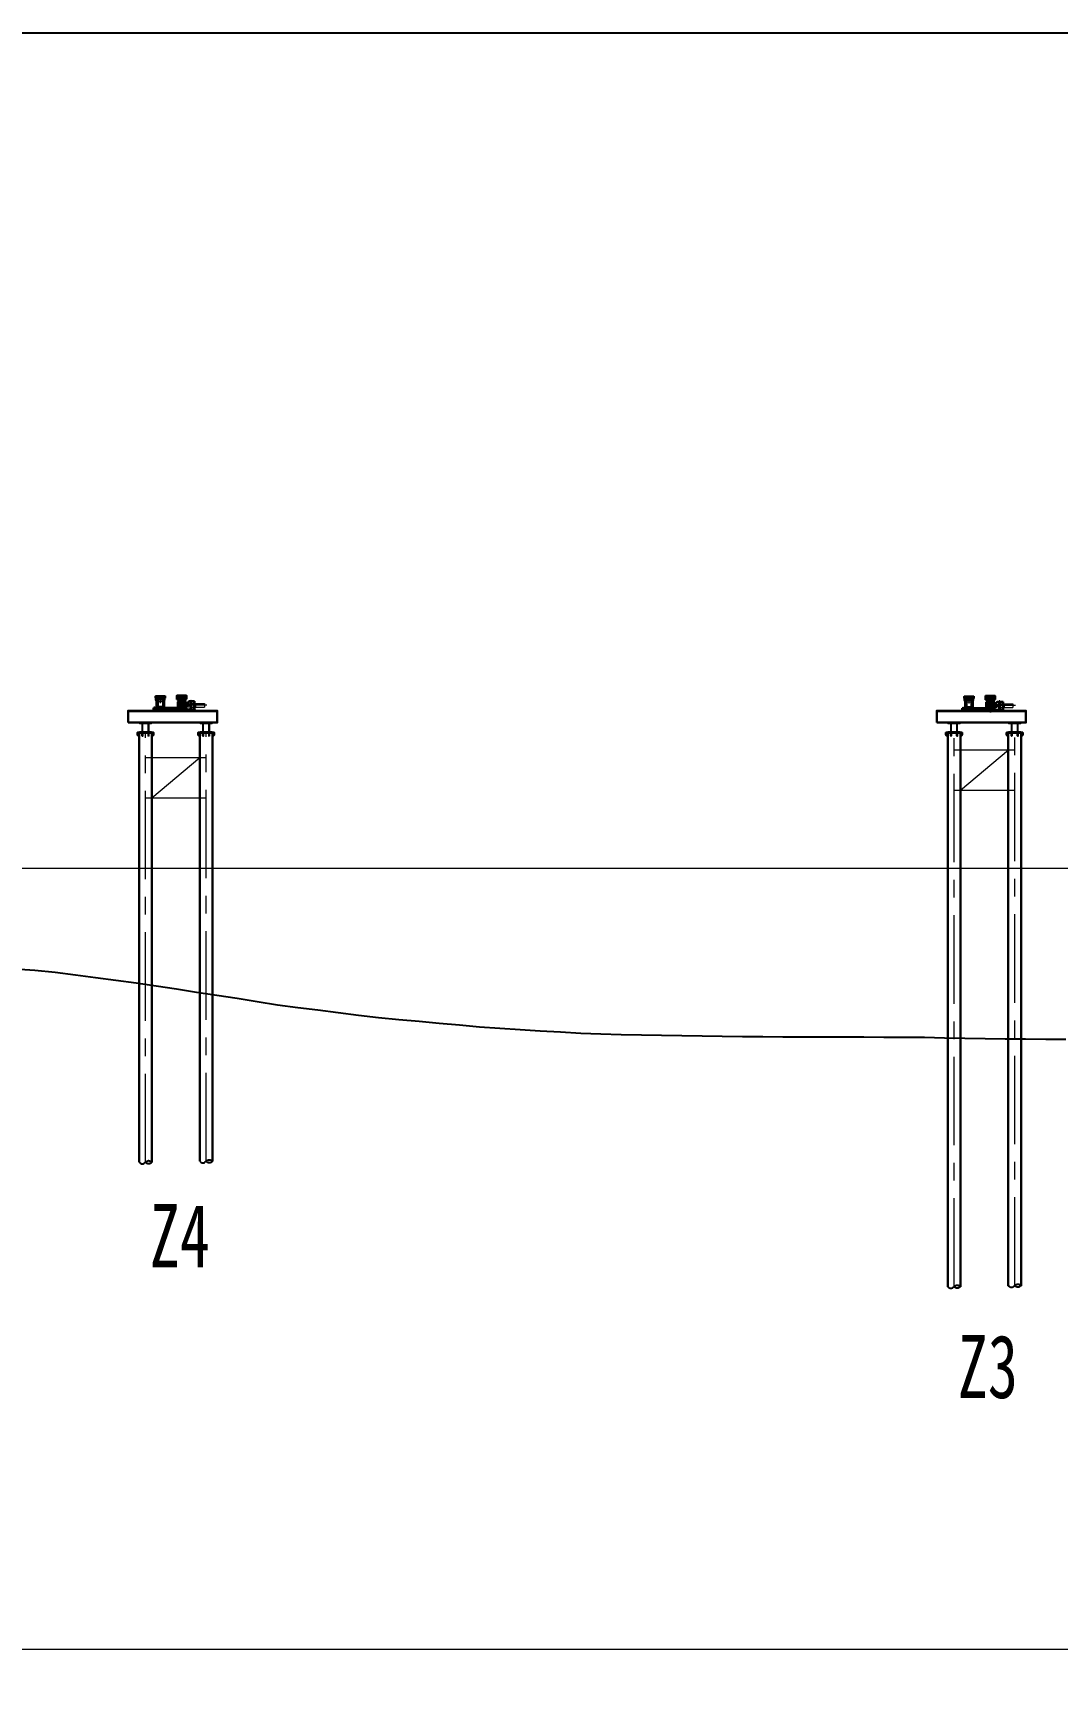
# Model space of a CAD drawing. Extents: x 1767995 to 4174245, y 542814 to 862564.
# Drawn here: x 2401826 to 2452484, y 780996 to 862564 of the extents above; entities that cross this region are included whole.
import ezdxf
from ezdxf.lldxf.tags import DXFTag

# ---------------------------------------------------------------- set-up
doc = ezdxf.new("R2010")
doc.units = 0
doc.header["$LTSCALE"] = 3500
for name, pattern in [('ACAD_ISO02W100', [15, 12, -3]), ('CENTER', [2, 1.25, -0.25, 0.25, -0.25]), ('CENTER8', [6.35, 3.96875, -0.79375, 0.79375, -0.79375]), ('CENTERX2', [101.6, 63.5, -12.7, 12.7, -12.7]), ('DASHED', [0.75, 0.5, -0.25]), ('LINEL4', [12.5, 7.5, -2, 1, -2])]:
    doc.linetypes.add(name, pattern=pattern)
doc.layers.get('Defpoints').update_dxf_attribs({"color": 8})
for name, color, linetype, lineweight in [('0 尺寸线', 4, 'Continuous', 18), ('1 BZ 标注', 2, 'Continuous', 13), ('1粗实线', 1, 'Continuous', 30), ('3中心线', 6, 'CENTER', 18), ('5文本', 7, 'Continuous', 15), ('AM_0', 7, 'Continuous', 50), ('中心线', 2, 'CENTER', 15), ('尺寸标注', 3, 'Continuous', 18), ('标注', 3, 'Continuous', 18)]:
    doc.layers.add(name, color=color, linetype=linetype, lineweight=lineweight)
for name, color, linetype in [('M_Prof', 2, 'Continuous'), ('卡特粗实线', 7, 'Continuous'), ('纵_地面线', 30, 'Continuous')]:
    doc.layers.add(name, color=color, linetype=linetype)
doc.styles.add('图内文字', font='仿宋_GB2312.TTF', dxfattribs={"width": 0.7})
tags = doc.linetypes.add('DASHDOT0', pattern=[1, 0.4, -0.3, 0, -0.3]).pattern_tags.tags
tags[10:11] = [DXFTag(74, 4), DXFTag(75, 0), DXFTag(340, '0'), DXFTag(46, 0.0), DXFTag(50, 0.0), DXFTag(44, 0.0), DXFTag(45, 0.0)]
tags[8:9] = [DXFTag(74, 4), DXFTag(75, 0), DXFTag(340, '0'), DXFTag(46, 0.0), DXFTag(50, 0.0), DXFTag(44, 0.0), DXFTag(45, 0.0)]
tags[6:7] = [DXFTag(74, 4), DXFTag(75, 0), DXFTag(340, '0'), DXFTag(46, 0.0), DXFTag(50, 0.0), DXFTag(44, 0.0), DXFTag(45, 0.0)]
tags[4:5] = [DXFTag(74, 4), DXFTag(75, 0), DXFTag(340, '0'), DXFTag(46, 0.0), DXFTag(50, 0.0), DXFTag(44, 0.0), DXFTag(45, 0.0)]

# ---------------------------------------------------------------- blocks, each defined once
blk = doc.blocks.new('SW_CENTERMARKSYMBOL_15')
at = {"color": 0, "linetype": 'Continuous', "lineweight": 0}
for p, q in [((-1, 0), (-1.21374, 0)), ((0, 0), (-0.5, 0)), ((0, 1), (0, 1.21374)), ((0, 0), (0, 0.5)), ((0, 0), (0, -0.5)), ((0, 0), (0.5, 0)), ((1, 0), (1.21374, 0)), ((0, -1), (0, -1.21374))]:
    blk.add_line(p, q, dxfattribs=at)
blk = doc.blocks.new('1234569')
at = {"layer": '尺寸标注', "color": 7, "linetype": 'CENTER8'}
for p, q in [((-196111, -679551), (-196090, -679551)), ((-196100, -679562), (-196100, -679541)), ((-196100, -679595), (-196100, -679566))]:
    blk.add_line(p, q, dxfattribs=at)
at = {"layer": '尺寸标注', "color": 7}
for points in [[(-196106, -679565), (-196106, -679565, 0.414214), (-196108, -679567), (-196108, -679575)], [(-196093, -679575), (-196093, -679567, 0.414214), (-196095, -679565), (-196095, -679565)]]:
    blk.add_lwpolyline(points, format="xyb", dxfattribs=at)
blk.add_lwpolyline([(-196095, -679575), (-196095, -679600), (-196100, -679603), (-196105, -679600), (-196105, -679575)], dxfattribs=at)
for radius in [15, 10.4]:
    blk.add_circle((-196100, -679551), radius, dxfattribs=at)
blk = doc.blocks.new('456')
at = {"layer": '尺寸标注', "color": 1, "linetype": 'DASHDOT0'}
for p, q in [((-216147, -678337), (-216154, -678337)), ((-216150, -678340), (-216150, -678333))]:
    blk.add_line(p, q, dxfattribs=at)
at = {"layer": '尺寸标注', "color": 1}
blk.add_circle((-216150, -678337), 3.5, dxfattribs=at)
blk = doc.blocks.new('321321')
at = {"layer": '尺寸标注', "color": 1, "linetype": 'DASHDOT0'}
for p, q in [((-216211, -682364), (-216218, -682364)), ((-216214, -682367), (-216214, -682360)), ((-215991, -682364), (-215998, -682364)), ((-215994, -682367), (-215994, -682360)), ((-215771, -682364), (-215778, -682364)), ((-215774, -682367), (-215774, -682360)), ((-215551, -682364), (-215558, -682364)), ((-215554, -682367), (-215554, -682360)), ((-215331, -682364), (-215338, -682364)), ((-215334, -682367), (-215334, -682360))]:
    blk.add_line(p, q, dxfattribs=at)
at = {"layer": '尺寸标注', "color": 1}
for points in [[(-216212, -682367), (-216210, -682364), (-216212, -682360), (-216216, -682361), (-216218, -682364), (-216216, -682367)], [(-215992, -682367), (-215990, -682364), (-215992, -682360), (-215996, -682361), (-215998, -682364), (-215996, -682367)], [(-215772, -682367), (-215770, -682364), (-215772, -682360), (-215776, -682361), (-215778, -682364), (-215776, -682367)], [(-215552, -682367), (-215550, -682364), (-215552, -682360), (-215556, -682361), (-215558, -682364), (-215556, -682367)], [(-215332, -682367), (-215330, -682364), (-215332, -682360), (-215336, -682361), (-215338, -682364), (-215336, -682367)]]:
    blk.add_lwpolyline(points, close=True, dxfattribs=at)
at = {"layer": '尺寸标注', "color": 4}
for centre, radius in [((-216214, -682364), 6), ((-216214, -682364), 5), ((-215994, -682364), 6), ((-215774, -682364), 6), ((-215554, -682364), 6), ((-215334, -682364), 6)]:
    blk.add_circle(centre, radius, dxfattribs=at)
at = {"layer": '尺寸标注', "color": 1}
for centre in [(-216214, -682364), (-215994, -682364), (-215774, -682364), (-215554, -682364), (-215334, -682364)]:
    blk.add_circle(centre, 5, dxfattribs=at)
at = {"layer": '尺寸标注', "color": 251}
for centre in [(-216214, -682364), (-215994, -682364), (-215774, -682364), (-215554, -682364), (-215334, -682364)]:
    blk.add_circle(centre, 3, dxfattribs=at)
blk = doc.blocks.new('0123')
at = {"layer": '尺寸标注', "color": 0}
for p, q in [((-197674, -679484), (-197674, -679478)), ((-197671, -679484), (-197671, -679509)), ((-197670, -679484), (-197670, -679478)), ((-197662, -679478), (-197662, -679484)), ((-197661, -679484), (-197661, -679509))]:
    blk.add_line(p, q, dxfattribs=at)
at = {"layer": '尺寸标注', "color": 0, "linetype": 'DASHDOT0'}
blk.add_line((-197666, -679473), (-197666, -679513), dxfattribs=at)
at = {"layer": '尺寸标注', "color": 0}
for points in [[(-197658, -679478), (-197674, -679478, 0.414214), (-197675, -679479), (-197675, -679484)], [(-197657, -679484), (-197657, -679479, 0.414214), (-197658, -679478), (-197658, -679484)]]:
    blk.add_lwpolyline(points, format="xyb", dxfattribs=at)
blk.add_lwpolyline([(-197671, -679509), (-197661, -679509), (-197666, -679513)], close=True, dxfattribs=at)
blk = doc.blocks.new('23322')
at = {"layer": '尺寸标注', "color": 0}
for p, q in [((39013, 49007), (39030, 49014)), ((39085, 48934), (39092, 48951)), ((39188, 48934), (39181, 48950)), ((39261, 49109), (39244, 49102)), ((39261, 49006), (39244, 49013))]:
    blk.add_line(p, q, dxfattribs=at)
for centre, radius in [((39021, 49010), 9), ((39022, 49106), 9), ((39137, 49058), 90), ((39137, 49058), 90), ((39089, 49173), 9), ((39089, 48942), 9), ((39184, 48942), 9), ((39185, 49173), 9), ((39252, 49010), 9), ((39253, 49105), 9)]:
    blk.add_circle(centre, radius, dxfattribs=at)
blk.add_arc((39137, 49058), 150, 296.46128, 243.53872, dxfattribs=at)
blk = doc.blocks.new('ewqwe')
h = blk.add_hatch()
h.set_pattern_fill('ANSI37', color=5, scale=4)
h.set_pattern_definition([(45, (60193.746, -5943.269), (-8.98025612, 8.98025612), []), (135, (60193.746, -5943.269), (-8.98025612, -8.98025612), [])])
h.paths.add_polyline_path([(965601, 492388), (966080, 492388), (966080, 492408), (965601, 492408)])
at = {"color": 2, "lineweight": 30}
for p, q in [((965601, 492388), (966081, 492388)), ((965601, 492208), (965601, 492378)), ((965601, 492208), (966081, 492208)), ((965601, 492188), (966081, 492188)), ((965651, 492148), (965671, 492148)), ((965706, 492208), (965706, 492368)), ((965726, 492208), (965726, 492368)), ((965831, 492208), (965831, 492368)), ((965851, 492208), (965851, 492368)), ((965956, 492208), (965956, 492368)), ((965976, 492208), (965976, 492368)), ((966011, 492148), (966031, 492148)), ((966081, 492208), (966081, 492378)), ((966081, 492188), (966081, 492208))]:
    blk.add_line(p, q, dxfattribs=at)
at = {"color": 2}
for p, q in [((965601, 492368), (965601, 492388)), ((965601, 492188), (965601, 492208))]:
    blk.add_line(p, q, dxfattribs=at)
at = {"color": 2, "lineweight": 30}
blk.add_lwpolyline([(965601, 492368), (966081, 492368), (966081, 492388)], dxfattribs=at)
at = {"layer": '0 尺寸线'}
blk.add_lwpolyline([(965601, 492388), (966081, 492388), (966081, 492408), (965601, 492408)], close=True, dxfattribs=at)
at = {"layer": '1 BZ 标注'}
for p, q in [((965651, 492148), (965671, 492148)), ((966011, 492148), (966031, 492148))]:
    blk.add_line(p, q, dxfattribs=at)
at = {"layer": '中心线', "linetype": 'CENTERX2'}
for p, q in [((965651, 492188), (965651, 492148)), ((965651, 492188), (965651, 492148)), ((965671, 492188), (965671, 492148)), ((965671, 492188), (965671, 492148)), ((965671, 492148), (966011, 492148)), ((965671, 492148), (966011, 492148)), ((966011, 492188), (966011, 492148)), ((966011, 492188), (966011, 492148)), ((966031, 492188), (966031, 492148)), ((966031, 492188), (966031, 492148))]:
    blk.add_line(p, q, dxfattribs=at)
at = {"layer": '卡特粗实线'}
blk.add_line((965976, 492208), (965996, 492208), dxfattribs=at)
blk = doc.blocks.new('A$C159A2C35')
h = blk.add_hatch()
h.set_pattern_fill('ANSI37', color=5, scale=4)
h.set_pattern_definition([(45, (-904848.285, -497628.079), (-8.98025612, 8.98025612), []), (135, (-904848.285, -497628.079), (-8.98025612, -8.98025612), [])])
h.paths.add_polyline_path([(449, 703), (928, 703), (928, 723), (449, 723)])
at = {"layer": '尺寸标注', "linetype": 'ACAD_ISO02W100', "lineweight": 30, "ltscale": 3}
h = blk.add_hatch(dxfattribs=at)
h.set_pattern_fill('ANSI32', color=3, scale=50)
h.set_pattern_definition([(45, (-39514.227, -48795.501), (-13.258252, 13.258252), []), (45, (-39505.388, -48795.501), (-13.258252, 13.258252), [])])
h.paths.add_polyline_path([(-578, 68), (-578, 48), (-175, 48), (-175, 68)])
at = {"color": 5, "linetype": 'Continuous', "lineweight": 0}
for p, q in [((-771, 352), (-1493, 352)), ((-771, 172), (-1493, 172)), ((-878, 375), (-879, 375)), ((-873, 369), (-873, 365)), ((-870, 369), (-873, 369)), ((-873, 365), (-873, 352)), ((-870, 365), (-870, 369)), ((-870, 365), (-870, 352)), ((-864, 375), (-865, 375)), ((-771, 394), (-811, 394)), ((-771, 386), (-811, 386)), ((-771, 378), (-811, 378)), ((-771, 126), (-811, 126)), ((-771, 118), (-811, 118)), ((-771, 110), (-811, 110))]:
    blk.add_line(p, q, dxfattribs=at)
at = {"color": 7, "linetype": 'Continuous'}
for p, q in [((-1026, 45), (-588, 45)), ((-923, 45), (-952, 45)), ((-667, 45), (-724, 45)), ((-588, 45), (-576, 45)), ((-118, 45), (-576, 45)), ((684, 131), (688, 131)), ((686, 418), (690, 418))]:
    blk.add_line(p, q, dxfattribs=at)
at = {"color": 6, "linetype": 'Continuous'}
blk.add_line((-578, 424), (-175, 424), dxfattribs=at)
at = {"color": 5, "linetype": 'Continuous'}
for p, q in [((-546, 98), (-546, 424)), ((-207, 424), (-207, 98))]:
    blk.add_line(p, q, dxfattribs=at)
at = {"color": 2, "lineweight": 30}
for p, q in [((448, 603), (448, 723)), ((448, 703), (928, 703)), ((448, 603), (928, 603)), ((448, 583), (928, 583)), ((473, 533), (473, 583)), ((473, 533), (483, 533)), ((473, 533), (522, 433)), ((483, 533), (483, 583)), ((483, 533), (532, 433)), ((522, 433), (563, 433)), ((553, 603), (553, 683)), ((563, 433), (563, 583)), ((573, 603), (573, 683)), ((678, 603), (678, 683)), ((698, 603), (698, 683)), ((803, 603), (803, 683)), ((814, 433), (814, 583)), ((814, 433), (856, 433)), ((823, 603), (823, 683)), ((894, 533), (846, 433)), ((904, 533), (856, 433)), ((894, 533), (894, 583)), ((904, 533), (904, 583)), ((928, 603), (928, 703))]:
    blk.add_line(p, q, dxfattribs=at)
at = {"color": 2}
for p, q in [((448, 683), (448, 703)), ((448, 583), (448, 603))]:
    blk.add_line(p, q, dxfattribs=at)
at = {"color": 5, "linetype": 'DASHED'}
for p, q in [((553, 433), (553, 583)), ((824, 433), (824, 583))]:
    blk.add_line(p, q, dxfattribs=at)
at = {"color": 5, "linetype": 'Continuous', "lineweight": 0}
for points in [[(-879, 375), (-879, 380), (-879, 382)], [(-864, 382), (-864, 382), (-864, 382), (-866, 382), (-867, 382), (-870, 382), (-872, 382), (-875, 382), (-877, 382), (-878, 382), (-879, 382), (-879, 382)], [(-864, 382), (-864, 380), (-864, 375)]]:
    blk.add_lwpolyline(points, dxfattribs=at)
blk.add_lwpolyline([(-811, 95), (-811, 410, -0.414214), (-809, 412), (-773, 412, -0.414214), (-771, 410), (-771, 95, -0.414214), (-773, 93), (-809, 93, -0.414214)], format="xyb", close=True, dxfattribs=at)
for points in [[(-603, 287), (-751, 287, -0.414214), (-753, 289), (-753, 310, 0.414214), (-755, 312), (-771, 312)], [(-771, 212), (-755, 212, 0.414214), (-753, 214), (-753, 235, -0.414214), (-751, 237), (-603, 237, 0.414214), (-598, 242), (-598, 282, 0.414214), (-603, 287)]]:
    blk.add_lwpolyline(points, format="xyb", dxfattribs=at)
at = {"color": 2, "lineweight": 30}
blk.add_lwpolyline([(448, 683), (928, 683)], dxfattribs=at)
at = {"color": 7, "linetype": 'Continuous'}
for centre, radius in [((686, 131), 8.26), ((686, 131), 7.14), ((688, 418), 8.26), ((688, 418), 7.14), ((686, 131), 2), ((688, 418), 2)]:
    blk.add_circle(centre, radius, dxfattribs=at)
at = {"color": 5, "linetype": 'Continuous', "lineweight": 0}
for points, knots in [([(-873, 369), (-875, 369), (-876, 370), (-878, 371), (-878, 371)], [0, 0, 0, 0, 0.993902, 1, 1, 1, 1]), ([(-865, 371), (-866, 371), (-867, 370), (-869, 369), (-870, 369)], [0, 0, 0, 0, 0.587839, 1, 1, 1, 1])]:
    blk.add_open_spline(points, degree=3, knots=knots, dxfattribs=at)
at = {"color": 7, "linetype": 'Continuous'}
for points in [[(680, 125), (680, 126), (678, 127), (678, 130), (678, 133), (679, 136), (681, 138), (683, 139), (686, 140), (689, 139), (692, 138), (694, 135), (695, 133), (695, 130), (694, 127), (692, 125), (690, 123), (687, 122), (684, 122), (682, 123), (681, 125), (680, 125)], [(682, 412), (682, 413), (680, 414), (680, 417), (680, 420), (681, 423), (683, 425), (685, 426), (688, 427), (691, 426), (694, 425), (696, 423), (697, 420), (697, 417), (696, 414), (694, 412), (692, 410), (689, 409), (686, 410), (684, 411), (683, 412), (682, 412)]]:
    blk.add_open_spline(points, degree=3, knots=[0, 0, 0, 0, 0.053715, 0.10743, 0.161125, 0.214803, 0.268509, 0.322226, 0.375879, 0.429453, 0.483028, 0.536683, 0.5904, 0.644106, 0.697784, 0.751479, 0.805199, 0.858879, 0.912473, 0.966037, 1, 1, 1, 1], dxfattribs=at)
at = {"layer": '0 尺寸线'}
blk.add_lwpolyline([(449, 703), (928, 703), (928, 723), (449, 723)], close=True, dxfattribs=at)
at = {"layer": '1 BZ 标注'}
for p, q in [((-1493, 352), (-1493, 172)), ((928, 703), (928, 683)), ((928, 603), (928, 583))]:
    blk.add_line(p, q, dxfattribs=at)
at = {"layer": 'AM_0', "color": 7, "lineweight": 30}
for p, q in [((-1010, 453), (-1010, 45)), ((-841, 453), (-1010, 453)), ((-990, 453), (-990, 45)), ((-877, 45), (-877, 0)), ((-841, 45), (-841, 453)), ((-811, 453), (-841, 453)), ((-811, 45), (-811, 453)), ((-761, 453), (-811, 453)), ((1006, 45), (1006, 135)), ((1026, 45), (1026, 135))]:
    blk.add_line(p, q, dxfattribs=at)
for points in [[(-1026, 45), (1026, 45), (1026, 0), (-1026, 0)], [(386, 65), (986, 65), (986, 45), (386, 45)]]:
    blk.add_lwpolyline(points, close=True, dxfattribs=at)
blk.add_lwpolyline([(1026, 135), (-511, 135, -0.414214), (-661, 285), (-661, 353, 0.414491), (-761, 453)], format="xyb", dxfattribs=at)
blk.add_lwpolyline([(-678, 45), (-678, 48), (-576, 48), (346, 48), (346, 45)], dxfattribs=at)
at = {"layer": '中心线', "linetype": 'CENTERX2'}
blk.add_line((688, 610), (688, 363), dxfattribs=at)
at = {"layer": '卡特粗实线'}
blk.add_line((823, 603), (843, 603), dxfattribs=at)
at = {"layer": '尺寸标注', "color": 253, "linetype": 'LINEL4'}
for p, q in [((-1611, 262), (-207, 262)), ((-377, -88), (-377, 571)), ((-377, 571), (-377, -88)), ((-377, -22), (-377, 522)), ((-326, 386), (-333, 369)), ((546, 440), (546, 65)), ((546, 121), (826, 121)), ((596, 205), (596, 143)), ((776, 205), (776, 143)), ((827, 440), (826, 65))]:
    blk.add_line(p, q, dxfattribs=at)
at = {"layer": '尺寸标注', "color": 4}
for p, q in [((-811, 402), (-811, 343)), ((-811, 388), (-811, 45)), ((-811, 93), (-811, 153)), ((-811, 45), (1026, 45)), ((-227, 98), (-527, 98)), ((-522, 48), (-522, 48)), ((-514, 48), (-514, 48)), ((-444, 128), (-310, 128)), ((-385, 45), (-385, 45)), ((-381, 45), (-381, 45)), ((-373, 45), (-373, 45)), ((-369, 45), (-369, 45)), ((-244, 68), (-244, 68)), ((-228, 68), (-228, 68)), ((346, 45), (346, 135)), ((366, 45), (366, 135)), ((506, 65), (686, 65)), ((686, 143), (586, 125)), ((686, 65), (866, 65))]:
    blk.add_line(p, q, dxfattribs=at)
at = {"layer": '尺寸标注', "color": 8, "linetype": 'ACAD_ISO02W100'}
for p, q in [((-661, 272), (-811, 272)), ((-661, 252), (-811, 252))]:
    blk.add_line(p, q, dxfattribs=at)
at = {"layer": '尺寸标注', "color": 6}
blk.add_line((947, 45), (-811, 45), dxfattribs=at)
at = {"layer": '尺寸标注', "color": 6, "lineweight": 30}
for p, q in [((-708, 291), (-708, 327)), ((-708, 291), (-708, 327)), ((-708, 197), (-708, 233)), ((-708, 197), (-708, 233)), ((-706, 329), (-578, 329)), ((-706, 289), (-578, 289)), ((-706, 235), (-578, 235)), ((-706, 195), (-578, 195)), ((-175, 63), (-175, 58))]:
    blk.add_line(p, q, dxfattribs=at)
at = {"layer": '尺寸标注', "color": 4, "linetype": 'ACAD_ISO02W100'}
for p, q in [((-673, 289), (-673, 329)), ((-673, 287), (-673, 237)), ((-673, 237), (-673, 287)), ((-673, 195), (-673, 235)), ((-648, 289), (-648, 329)), ((-648, 237), (-648, 287)), ((-648, 195), (-648, 235)), ((-623, 289), (-623, 329)), ((-623, 287), (-623, 237)), ((-623, 237), (-623, 287)), ((-623, 195), (-623, 235))]:
    blk.add_line(p, q, dxfattribs=at)
at = {"layer": '尺寸标注', "color": 1, "linetype": 'CENTER8'}
blk.add_line((-633, 109), (327, 109), dxfattribs=at)
at = {"layer": '尺寸标注', "color": 2}
blk.add_line((-578, 87), (-578, 424), dxfattribs=at)
at = {"layer": '尺寸标注', "color": 6, "linetype": 'ACAD_ISO02W100', "lineweight": 30, "ltscale": 3}
for p, q in [((-578, 98), (-175, 98)), ((-578, 68), (-175, 68))]:
    blk.add_line(p, q, dxfattribs=at)
at = {"layer": '尺寸标注', "color": 8}
for p, q in [((-526, 53), (-522, 57)), ((-526, 53), (-526, 48)), ((-522, 88), (-518, 90)), ((-522, 68), (-522, 88)), ((-522, 68), (-522, 57)), ((-518, 90), (-514, 88)), ((-514, 88), (-514, 68)), ((-514, 68), (-514, 57)), ((-514, 57), (-510, 53)), ((-510, 53), (-510, 48)), ((-385, 53), (-381, 57)), ((-385, 53), (-385, 48)), ((-381, 88), (-377, 90)), ((-381, 68), (-381, 88)), ((-381, 68), (-381, 57)), ((-377, 90), (-373, 88)), ((-373, 88), (-373, 68)), ((-373, 68), (-373, 57)), ((-373, 57), (-369, 53)), ((-369, 53), (-369, 48)), ((-244, 53), (-240, 57)), ((-244, 53), (-244, 48)), ((-240, 88), (-236, 90)), ((-240, 68), (-240, 88)), ((-240, 68), (-240, 57)), ((-240, 57), (-240, 57)), ((-236, 90), (-232, 88)), ((-232, 88), (-232, 68)), ((-232, 68), (-232, 57)), ((-232, 57), (-228, 53)), ((-228, 53), (-228, 48)), ((423, 73), (449, 73)), ((423, 65), (423, 73)), ((449, 65), (423, 65)), ((426, 17), (426, 65)), ((426, 17), (436, 13)), ((427, 27), (427, 73)), ((427, 17), (427, 45)), ((443, 25), (429, 25)), ((436, 13), (446, 17)), ((445, 27), (445, 73)), ((446, 17), (446, 65)), ((446, 17), (446, 45)), ((449, 73), (449, 65)), ((515, 100), (522, 103)), ((515, 100), (515, 55)), ((522, 103), (522, 55)), ((522, 103), (529, 100)), ((529, 100), (529, 55)), ((538, 540), (538, 443)), ((538, 443), (553, 438)), ((546, 205), (826, 205)), ((553, 438), (553, 423)), ((553, 423), (820, 423)), ((563, 125), (586, 125)), ((586, 125), (686, 143)), ((686, 143), (786, 125)), ((786, 125), (810, 125)), ((834, 443), (820, 438)), ((820, 423), (820, 438)), ((834, 443), (834, 540)), ((850, 103), (843, 100)), ((843, 100), (843, 55)), ((843, 95), (843, 55)), ((850, 103), (850, 55)), ((857, 100), (850, 103)), ((850, 100), (850, 55)), ((857, 100), (857, 55)), ((857, 95), (857, 55)), ((924, 73), (948, 73)), ((924, 65), (924, 73)), ((948, 65), (924, 65)), ((926, 16), (926, 65)), ((926, 16), (936, 13)), ((927, 26), (927, 73)), ((927, 16), (927, 45)), ((943, 24), (929, 24)), ((936, 13), (946, 16)), ((945, 26), (945, 73)), ((946, 16), (946, 65)), ((946, 16), (946, 45)), ((948, 73), (948, 65))]:
    blk.add_line(p, q, dxfattribs=at)
at = {"layer": '尺寸标注', "color": 8, "linetype": 'DASHDOT0'}
for p, q in [((-518, 68), (-518, 90)), ((-377, 68), (-377, 90)), ((-236, 68), (-236, 90))]:
    blk.add_line(p, q, dxfattribs=at)
at = {"layer": '尺寸标注', "color": 1}
blk.add_line((-501, 314), (-484, 307), dxfattribs=at)
at = {"layer": '尺寸标注', "color": 4, "linetype": 'ACAD_ISO02W100', "lineweight": 30, "ltscale": 3}
for p, q in [((-392, 127), (-392, 515)), ((-362, 127), (-362, 515))]:
    blk.add_line(p, q, dxfattribs=at)
at = {"layer": '尺寸标注', "color": 0}
blk.add_line((324, 45), (924, 45), dxfattribs=at)
at = {"layer": '尺寸标注', "color": 8, "linetype": 'CENTER8'}
for p, q in [((436, 25), (436, 73)), ((936, 24), (936, 73))]:
    blk.add_line(p, q, dxfattribs=at)
at = {"layer": '尺寸标注', "color": 1, "lineweight": 30}
for p, q in [((497, 540), (497, 65)), ((497, 540), (875, 540)), ((502, 545), (870, 545)), ((538, 581), (538, 564)), ((539, 563), (838, 563)), ((539, 562), (585, 551)), ((836, 583), (540, 583)), ((586, 551), (787, 551)), ((586, 549), (586, 545)), ((786, 545), (786, 549)), ((787, 551), (837, 562)), ((838, 564), (838, 581)), ((875, 540), (875, 65))]:
    blk.add_line(p, q, dxfattribs=at)
at = {"layer": '尺寸标注', "color": 1, "linetype": 'LINEL4'}
for p, q in [((586, 551), (586, 205)), ((786, 551), (786, 205))]:
    blk.add_line(p, q, dxfattribs=at)
at = {"layer": '尺寸标注', "color": 6, "lineweight": 30}
for points in [[(-1021, 361), (-1026, 361), (-1026, 163), (-1021, 163)], [(-1016, 163), (-1010, 163), (-1010, 361), (-1016, 361)], [(-578, 68), (-578, 424), (-546, 424), (-546, 98)], [(-546, 98), (-546, 424), (-207, 424), (-207, 98)], [(-207, 98), (-207, 424), (-175, 424), (-175, 68)]]:
    blk.add_lwpolyline(points, dxfattribs=at)
at = {"layer": '尺寸标注', "color": 2}
blk.add_lwpolyline([(-705, 329), (-665, 329), (-665, 334), (-705, 334)], close=True, dxfattribs=at)
at = {"layer": '尺寸标注', "color": 3}
blk.add_lwpolyline([(-623, 339, 0.414214), (-626, 342), (-653, 342), (-663, 342), (-670, 342, 0.414214), (-673, 339), (-673, 335), (-665, 335), (-665, 329), (-673, 329), (-673, 178, 0.414583), (-670, 175), (-626, 175, 0.413844), (-623, 178)], format="xyb", close=True, dxfattribs=at)
at = {"layer": '尺寸标注', "color": 7, "linetype": 'ACAD_ISO02W100'}
blk.add_lwpolyline([(327, 115), (-633, 115), (-633, 103), (327, 103)], close=True, dxfattribs=at)
at = {"layer": '尺寸标注', "color": 3, "linetype": 'ACAD_ISO02W100', "lineweight": 30, "ltscale": 3}
blk.add_lwpolyline([(-578, 48), (-175, 48), (-175, 68), (-578, 68)], close=True, dxfattribs=at)
at = {"layer": '尺寸标注', "color": 4, "lineweight": 30}
blk.add_lwpolyline([(-542, 545), (-212, 545), (-212, 515), (-542, 515)], close=True, dxfattribs=at)
at = {"layer": '尺寸标注', "color": 4, "linetype": 'ACAD_ISO02W100', "lineweight": 30, "ltscale": 3}
for points in [[(-542, 128), (-542, 515), (-512, 515), (-512, 128)], [(-242, 128), (-242, 515), (-212, 515), (-212, 127)]]:
    blk.add_lwpolyline(points, dxfattribs=at)
at = {"layer": '尺寸标注', "color": 4, "lineweight": 30}
blk.add_lwpolyline([(-542, 113, 0.414214), (-527, 98), (-227, 98, 0.414214), (-212, 113), (-212, 128), (-542, 128)], format="xyb", close=True, dxfattribs=at)
at = {"layer": '尺寸标注', "color": 4}
for points in [[(534, 45), (534, 55), (510, 55), (510, 45)], [(838, 45), (838, 55), (862, 55), (862, 45)]]:
    blk.add_lwpolyline(points, dxfattribs=at)
at = {"layer": '尺寸标注', "color": 8}
for points in [[(533, 55), (511, 55), (511, 48), (533, 48)], [(839, 55), (861, 55), (861, 48), (839, 48)]]:
    blk.add_lwpolyline(points, close=True, dxfattribs=at)
for points in [[(563, 125), (563, 178), (546, 178), (546, 205)], [(810, 125), (810, 178), (826, 178), (826, 205)]]:
    blk.add_lwpolyline(points, dxfattribs=at)
at = {"layer": '尺寸标注', "color": 6, "lineweight": 50}
blk.add_circle((-1018, 305), 4.84, dxfattribs=at)
at = {"layer": '尺寸标注', "color": 6, "lineweight": 30}
blk.add_circle((-1018, 218), 4.84, dxfattribs=at)
at = {"layer": '尺寸标注', "color": 252, "lineweight": 50}
for centre, radius in [((-1018, 305), 3.24), ((-1018, 218), 3.24), ((-1018, 305), 1.71), ((-1018, 218), 1.71)]:
    blk.add_circle(centre, radius, dxfattribs=at)
at = {"layer": '尺寸标注', "color": 6, "lineweight": 50}
for centre, start, end in [((-1018, 363), 203.39093, 336.60907), ((-1018, 161), 22.74399, 157.25601)]:
    blk.add_arc(centre, 4.84, start, end, dxfattribs=at)
at = {"layer": '尺寸标注', "color": 252, "lineweight": 50}
for centre, start, end in [((-1018, 363), 216.35681, 323.64319), ((-1018, 161), 35.26085, 144.73915)]:
    blk.add_arc(centre, 3.24, start, end, dxfattribs=at)
at = {"layer": '尺寸标注', "color": 6, "lineweight": 30}
for centre, start, end in [((-706, 327), 90, 180), ((-706, 291), 180, 270), ((-706, 233), 90, 180), ((-706, 197), 180, 270)]:
    blk.add_arc(centre, 2, start, end, dxfattribs=at)
at = {"layer": '尺寸标注', "color": 8}
for centre, start, end in [((429, 27), 180, 270), ((443, 27), 270, 0), ((929, 26), 180, 270), ((943, 26), 270, 0)]:
    blk.add_arc(centre, 2, start, end, dxfattribs=at)
at = {"layer": '尺寸标注', "color": 1}
blk.add_arc((502, 540), 5, 90, 180, dxfattribs=at)
at = {"layer": '尺寸标注', "color": 1, "lineweight": 30}
for centre, radius, start, end in [((540, 581), 2, 91.83477, 180.00189), ((540, 564), 2, 180.00189, 221.3973), ((540, 564), 2, 221.3973, 246.96415), ((584, 549), 2, 41.43658, 66.96415), ((584, 549), 2, 0.00255, 41.43658), ((788, 549), 2, 138.60095, 180.00255), ((788, 549), 2, 113.0462, 138.60095), ((836, 581), 2, 359.99798, 90), ((836, 564), 2, 293.0462, 318.6105), ((836, 564), 2, 318.6105, 359.99798), ((870, 540), 5, 0, 90)]:
    blk.add_arc(centre, radius, start, end, dxfattribs=at)
at = {"layer": '尺寸标注', "color": 4}
for points in [[(686, 140), (686, 140), (687, 140), (689, 139), (692, 138), (694, 135), (695, 133), (695, 130), (694, 127), (692, 125), (690, 123), (688, 122), (687, 122), (686, 122)], [(688, 427), (688, 427), (689, 427), (691, 426), (694, 425), (696, 423), (697, 420), (697, 417), (696, 414), (694, 412), (692, 410), (690, 410), (689, 409), (688, 409)]]:
    blk.add_open_spline(points, degree=3, knots=[0.3737289, 0.3737289, 0.3737289, 0.3737289, 0.3758789, 0.4294528, 0.4830281, 0.5366835, 0.5904001, 0.6441057, 0.6977838, 0.7514791, 0.8051994, 0.8588792, 0.8737029, 0.8737029, 0.8737029, 0.8737029], dxfattribs=at)
at = {"color": 7, "linetype": 'Continuous', "lineweight": 0, "xscale": -10, "yscale": 10, "zscale": 10}
for p in [(686, 131), (688, 418)]:
    blk.add_blockref('SW_CENTERMARKSYMBOL_15', p, dxfattribs=at)
at = {"layer": '1 BZ 标注'}
blk.add_blockref('ewqwe', (-966218, -491643), dxfattribs=at)
at = {"layer": '尺寸标注', "color": 4}
for name, p in [('1234569', (195274, 680028)), ('321321', (215631, 682473)), ('456', (215567, 678446)), ('456', (215567, 678446)), ('1234569', (195538, 679999)), ('456', (215787, 678446)), ('456', (215787, 678446)), ('1234569', (195909, 679999)), ('456', (216007, 678446)), ('456', (216007, 678446)), ('456', (216227, 678446)), ('456', (216227, 678446)), ('456', (216447, 678446)), ('456', (216447, 678446)), ('1234569', (197077, 679710))]:
    blk.add_blockref(name, p, dxfattribs=at)
at = {"layer": '尺寸标注', "color": 3}
blk.add_blockref('0123', (196973, 679818), dxfattribs=at)
at = {"layer": '尺寸标注', "color": 7}
blk.add_blockref('23322', (-39514, -48796), dxfattribs=at)

msp = doc.modelspace()

# ---------------------------------------------------------------- linework, layer by layer
at = {"layer": '1粗实线'}
for p, q in [((2407075, 806706.2), (2407075, 827946.3)), ((2407705, 806706.2), (2407705, 827946.3)), ((2410075, 806754.9), (2410075, 827946.3)), ((2410705, 806754.9), (2410705, 827946.3)), ((2447075, 800550.1), (2447075, 827946.3)), ((2447705, 800550.1), (2447705, 827946.3)), ((2450075, 800598.8), (2450075, 827946.3)), ((2450705, 800598.8), (2450705, 827946.3))]:
    msp.add_line(p, q, dxfattribs=at)
for points in [[(2406533.2, 828450.3), (2410945.2, 828450.3), (2410945.2, 829038.3), (2406533.2, 829038.3)], [(2446533.2, 828450.3), (2450945.2, 828450.3), (2450945.2, 829038.3), (2446533.2, 829038.3)], [(2407075, 827796.3), (2407040, 827796.3), (2406990, 827846.3), (2406990, 827946.3), (2406990, 827846.3), (2407040, 827796.3)], [(2406990, 827946.3), (2407790, 827946.3)], [(2407246, 827946.3), (2407246, 827796.3), (2407234, 827796.3), (2407234, 827946.3), (2407234, 827796.3), (2407246, 827796.3)], [(2407546, 827946.3), (2407546, 827796.3), (2407534, 827796.3), (2407534, 827946.3), (2407534, 827796.3), (2407546, 827796.3)], [(2407790, 827846.3), (2407740, 827796.3), (2407790, 827846.3), (2407790, 827946.3)], [(2410075, 827796.3), (2410040, 827796.3), (2409990, 827846.3), (2409990, 827946.3), (2409990, 827846.3), (2410040, 827796.3)], [(2409990, 827946.3), (2410790, 827946.3)], [(2410246, 827946.3), (2410246, 827796.3), (2410234, 827796.3), (2410234, 827946.3), (2410234, 827796.3), (2410246, 827796.3)], [(2410546, 827946.3), (2410546, 827796.3), (2410534, 827796.3), (2410534, 827946.3), (2410534, 827796.3), (2410546, 827796.3)], [(2410790, 827846.3), (2410740, 827796.3), (2410790, 827846.3), (2410790, 827946.3)], [(2447075, 827796.3), (2447040, 827796.3), (2446990, 827846.3), (2446990, 827946.3), (2446990, 827846.3), (2447040, 827796.3)], [(2446990, 827946.3), (2447790, 827946.3)], [(2447246, 827946.3), (2447246, 827796.3), (2447234, 827796.3), (2447234, 827946.3), (2447234, 827796.3), (2447246, 827796.3)], [(2447546, 827946.3), (2447546, 827796.3), (2447534, 827796.3), (2447534, 827946.3), (2447534, 827796.3), (2447546, 827796.3)], [(2447790, 827846.3), (2447740, 827796.3), (2447790, 827846.3), (2447790, 827946.3)], [(2450075, 827796.3), (2450040, 827796.3), (2449990, 827846.3), (2449990, 827946.3), (2449990, 827846.3), (2450040, 827796.3)], [(2449990, 827946.3), (2450790, 827946.3)], [(2450246, 827946.3), (2450246, 827796.3), (2450234, 827796.3), (2450234, 827946.3), (2450234, 827796.3), (2450246, 827796.3)], [(2450546, 827946.3), (2450546, 827796.3), (2450534, 827796.3), (2450534, 827946.3), (2450534, 827796.3), (2450546, 827796.3)], [(2450790, 827846.3), (2450740, 827796.3), (2450790, 827846.3), (2450790, 827946.3)], [(2407740, 827796.3), (2407705, 827796.3)], [(2410740, 827796.3), (2410705, 827796.3)], [(2447740, 827796.3), (2447705, 827796.3)], [(2450740, 827796.3), (2450705, 827796.3)]]:
    msp.add_lwpolyline(points, close=True, dxfattribs=at)
for points in [[(2406990, 827962.3), (2406990, 827946.3), (2406990, 827962.3), (2407790, 827962.3), (2407790, 827946.3), (2407790, 827962.3)], [(2409990, 827962.3), (2409990, 827946.3), (2409990, 827962.3), (2410790, 827962.3), (2410790, 827946.3), (2410790, 827962.3)], [(2446990, 827962.3), (2446990, 827946.3), (2446990, 827962.3), (2447790, 827962.3), (2447790, 827946.3), (2447790, 827962.3)], [(2449990, 827962.3), (2449990, 827946.3), (2449990, 827962.3), (2450790, 827962.3), (2450790, 827946.3), (2450790, 827962.3)]]:
    msp.add_lwpolyline(points, dxfattribs=at)
at = {"layer": '3中心线'}
for p, q in [((2407390, 806706.2), (2407390, 827946.3)), ((2410390, 806754.9), (2410390, 827946.3)), ((2447390, 800550.1), (2447390, 827946.3)), ((2450390, 800598.8), (2450390, 827946.3)), ((2447390, 827113.8), (2450390, 827113.8)), ((2447709.5, 825113.8), (2450087.1, 827113.8)), ((2407390, 826732.1), (2410390, 826732.1)), ((2407709.5, 824732.1), (2410087.1, 826732.1)), ((2407390, 824732.1), (2410390, 824732.1)), ((2447390, 825113.8), (2450390, 825113.8))]:
    msp.add_line(p, q, dxfattribs=at)
at = {"layer": '5文本'}
msp.add_line((2249245, 782626.7, -0.3), (2730495, 782626.7, -0.3), dxfattribs=at)
at = {"layer": 'Defpoints', "elevation": -0.3}
msp.add_lwpolyline([(2249245, 862564.2), (2730495, 862564.2), (2730495, 542814.2), (2249245, 542814.2)], close=True, dxfattribs=at)
at = {"layer": 'M_Prof'}
for p, q in [((2406533.2, 829018.3), (2410945.2, 829018.3)), ((2446533.2, 829018.3), (2450945.2, 829018.3)), ((2406533.2, 828470.3), (2410945.2, 828470.3)), ((2446533.2, 828470.3), (2450945.2, 828470.3))]:
    msp.add_line(p, q, dxfattribs=at)
for points in [[(2407090, 827962.3), (2407390, 827962.3), (2407390, 827980.3), (2407258.5, 827980.3, -0.4142136), (2407245.5, 827993.3), (2407245.5, 828419.3, -0.4142136), (2407258.5, 828432.3), (2407390, 828432.3), (2407390, 828450.3), (2407090, 828450.3), (2407090, 828432.3), (2407221.5, 828432.3, -0.4142136), (2407234.5, 828419.3), (2407234.5, 827993.3, -0.4142136), (2407221.5, 827980.3), (2407090, 827980.3)], [(2407390, 827962.3), (2407690, 827962.3), (2407690, 827980.3), (2407558.5, 827980.3, -0.4142136), (2407545.5, 827993.3), (2407545.5, 828419.3, -0.4142136), (2407558.5, 828432.3), (2407690, 828432.3), (2407690, 828450.3), (2407390, 828450.3), (2407390, 828432.3), (2407521.5, 828432.3, -0.4142136), (2407534.5, 828419.3), (2407534.5, 827993.3, -0.4142136), (2407521.5, 827980.3), (2407390, 827980.3)], [(2410090, 827962.3), (2410390, 827962.3), (2410390, 827980.3), (2410258.5, 827980.3, -0.4142136), (2410245.5, 827993.3), (2410245.5, 828419.3, -0.4142136), (2410258.5, 828432.3), (2410390, 828432.3), (2410390, 828450.3), (2410090, 828450.3), (2410090, 828432.3), (2410221.5, 828432.3, -0.4142136), (2410234.5, 828419.3), (2410234.5, 827993.3, -0.4142136), (2410221.5, 827980.3), (2410090, 827980.3)], [(2410390, 827962.3), (2410690, 827962.3), (2410690, 827980.3), (2410558.5, 827980.3, -0.4142136), (2410545.5, 827993.3), (2410545.5, 828419.3, -0.4142136), (2410558.5, 828432.3), (2410690, 828432.3), (2410690, 828450.3), (2410390, 828450.3), (2410390, 828432.3), (2410521.5, 828432.3, -0.4142136), (2410534.5, 828419.3), (2410534.5, 827993.3, -0.4142136), (2410521.5, 827980.3), (2410390, 827980.3)], [(2447090, 827962.3), (2447390, 827962.3), (2447390, 827980.3), (2447258.5, 827980.3, -0.4142136), (2447245.5, 827993.3), (2447245.5, 828419.3, -0.4142136), (2447258.5, 828432.3), (2447390, 828432.3), (2447390, 828450.3), (2447090, 828450.3), (2447090, 828432.3), (2447221.5, 828432.3, -0.4142136), (2447234.5, 828419.3), (2447234.5, 827993.3, -0.4142136), (2447221.5, 827980.3), (2447090, 827980.3)], [(2447390, 827962.3), (2447690, 827962.3), (2447690, 827980.3), (2447558.5, 827980.3, -0.4142136), (2447545.5, 827993.3), (2447545.5, 828419.3, -0.4142136), (2447558.5, 828432.3), (2447690, 828432.3), (2447690, 828450.3), (2447390, 828450.3), (2447390, 828432.3), (2447521.5, 828432.3, -0.4142136), (2447534.5, 828419.3), (2447534.5, 827993.3, -0.4142136), (2447521.5, 827980.3), (2447390, 827980.3)], [(2450090, 827962.3), (2450390, 827962.3), (2450390, 827980.3), (2450258.5, 827980.3, -0.4142136), (2450245.5, 827993.3), (2450245.5, 828419.3, -0.4142136), (2450258.5, 828432.3), (2450390, 828432.3), (2450390, 828450.3), (2450090, 828450.3), (2450090, 828432.3), (2450221.5, 828432.3, -0.4142136), (2450234.5, 828419.3), (2450234.5, 827993.3, -0.4142136), (2450221.5, 827980.3), (2450090, 827980.3)], [(2450390, 827962.3), (2450690, 827962.3), (2450690, 827980.3), (2450558.5, 827980.3, -0.4142136), (2450545.5, 827993.3), (2450545.5, 828419.3, -0.4142136), (2450558.5, 828432.3), (2450690, 828432.3), (2450690, 828450.3), (2450390, 828450.3), (2450390, 828432.3), (2450521.5, 828432.3, -0.4142136), (2450534.5, 828419.3), (2450534.5, 827993.3, -0.4142136), (2450521.5, 827980.3), (2450390, 827980.3)]]:
    msp.add_lwpolyline(points, format="xyb", close=True, dxfattribs=at)
for points in [[(2407075, 806706.2), (2407232.5, 806627.4), (2407390, 806706.2), (2407547.5, 806784.9), (2407705, 806706.2)], [(2410075, 806754.9), (2410232.5, 806676.2), (2410390, 806754.9), (2410547.5, 806833.7), (2410705, 806754.9)], [(2410705, 806754.9), (2410547.5, 806676.2), (2410390, 806754.9)], [(2407705, 806706.2), (2407547.5, 806627.4), (2407390, 806706.2)], [(2447075, 800550.1), (2447232.5, 800471.3), (2447390, 800550.1), (2447547.5, 800628.8), (2447705, 800550.1)], [(2447705, 800550.1), (2447547.5, 800471.3), (2447390, 800550.1)], [(2450075, 800598.8), (2450232.5, 800520.1), (2450390, 800598.8), (2450547.5, 800677.6), (2450705, 800598.8)], [(2450705, 800598.8), (2450547.5, 800520.1), (2450390, 800598.8)]]:
    msp.add_spline(points, degree=3, dxfattribs=at)
at = {"layer": '标注', "color": 8}
msp.add_line((2346455.2, 821247.3), (2551953.4, 821247.3), dxfattribs=at)
at = {"layer": '纵_地面线', "color": 5, "flags": 128}
msp.add_lwpolyline([(2400922.9, 816278.3), (2401922.9, 816200.3), (2402922.9, 816101.3), (2403922.9, 815969.3), (2404922.9, 815838.3), (2405922.9, 815706.3), (2406922.9, 815574.3), (2407922.9, 815431.3), (2408922.9, 815279.3), (2409922.9, 815126.3), (2410922.9, 814973.3), (2411922.9, 814819.3), (2412922.9, 814655.3), (2413922.9, 814489.3), (2414922.9, 814364.3), (2415922.9, 814239.3), (2416922.9, 814113.3), (2417922.9, 813988.3), (2418922.9, 813873.3), (2419922.9, 813770.3), (2420922.9, 813679.3), (2421922.9, 813587.3), (2422922.9, 813496.3), (2423922.9, 813412.3), (2424922.9, 813334.3), (2425922.9, 813273.3), (2426922.9, 813212.3), (2427922.9, 813152.3), (2428922.9, 813093.3), (2429922.9, 813058.3), (2430922.9, 813028.3), (2431922.9, 813010.3), (2432922.9, 812992.3), (2433922.9, 812974.3), (2434922.9, 812956.3), (2435922.9, 812937.3), (2436922.9, 812926.3), (2437922.9, 812918.3), (2438922.9, 812910.3), (2439922.9, 812902.3), (2440922.9, 812904.3), (2441922.9, 812906.3), (2442922.9, 812903.3), (2443922.9, 812900.3), (2444922.9, 812898.3), (2445922.9, 812887.3), (2446922.9, 812862.3), (2447922.9, 812846.3), (2448922.9, 812832.3), (2449922.9, 812818.3), (2450922.9, 812804.3), (2451922.9, 812798.3), (2452922.9, 812794.3)], dxfattribs=at)

# ---------------------------------------------------------------- block references
at = {"layer": '尺寸标注', "extrusion": (0, 0, -1), "zscale": -1}
for p in [(-2408811.5, 829052), (-2448811.5, 829034)]:
    msp.add_blockref('A$C159A2C35', p, dxfattribs=at)

# ---------------------------------------------------------------- texts
at = {"layer": '5文本', "char_height": 3125, "attachment_point": 1, "style": '图内文字'}
for s, insert in [('Z4', (2407605.6, 804637.2)), ('Z3', (2447572.9, 798165.6))]:
    msp.add_mtext(s, dxfattribs=dict(at, insert=insert))

doc.saveas('drawing.dxf')
